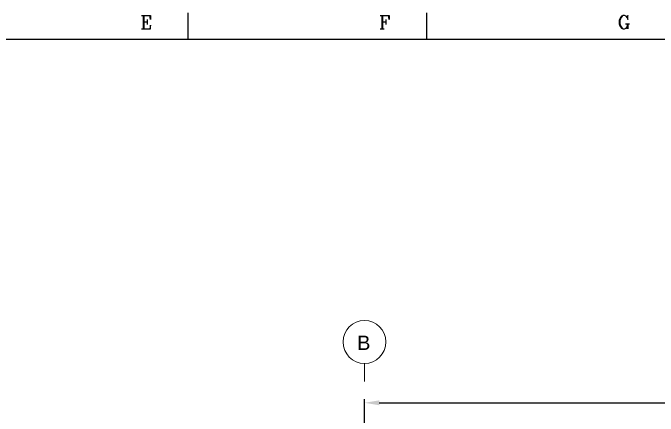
# Model space of a CAD drawing. Header units: millimetres. Extents: x 66027 to 360317, y -114806 to -64032.
# Drawn here: x 307080 to 317607, y -71542 to -64969 of the extents above; entities that cross this region are included whole.
import ezdxf
from ezdxf.enums import TextEntityAlignment as Align

# ---------------------------------------------------------------- set-up
doc = ezdxf.new("R2010")
doc.units = ezdxf.units.MM
doc.header["$LTSCALE"] = 140
doc.layers.get('Defpoints').update_dxf_attribs({"color": 175})
for name, color, linetype in [('1', 7, 'Continuous'), ('C_BLOCK', 7, 'Continuous'), ('DIM-SCALE', 7, 'Continuous'), ('TAN-TIT', 30, 'Continuous')]:
    doc.layers.add(name, color=color, linetype=linetype)
doc.styles.add('Arial', font='arial.ttf')
doc.styles.add('COM', font='COMPLEX', dxfattribs={"height": 5})
doc.dimstyles.new('일반도면_0050', dxfattribs={"dimtxt": 200, "dimasz": 200, "dimexe": 50, "dimexo": 250, "dimgap": 75, "dimtad": 1, "dimdec": 0, "dimzin": 0, "dimdsep": 46, "dimtxsty": 'Arial', "dimcen": -250, "dimclrd": 7, "dimclre": 7, "dimclrt": 2, "dimadec": 0, "dimazin": 0, "dimtfac": 1, "dimtdec": 0, "dimtix": 1, "dimtmove": 2, "dimatfit": 3, "dimfxl": 1, "dimtolj": 1, "dimtzin": 0, "dimarcsym": 0})

# ---------------------------------------------------------------- blocks, each defined once
blk = doc.blocks.new('BORDER')
at = {"layer": 'TAN-TIT'}
for p, q in [((69870, 164680), (69870, 166122)), ((82848, 164680), (82848, 166122)), ((232823, 164680), (4977, 164680))]:
    blk.add_line(p, q, dxfattribs=at)
at = {"layer": 'TAN-TIT', "style": 'COM'}
for s, p in [('E', (67274, 165257)), ('F', (80253, 165257)), ('G', (93231, 165257))]:
    blk.add_text(s, height=721, dxfattribs=at).set_placement(p)
blk = doc.blocks.new('*D189')
at = {"layer": 'Defpoints', "color": 0}
for p in [(327816, -71325), (327816, -73347), (312816, -73947)]:
    blk.add_point(p, dxfattribs=at)
at = {"layer": 'DIM-SCALE', "color": 7, "lineweight": -2}
for p, q in [((312816, -73647), (312816, -71265)), ((327816, -73047), (327816, -71265)), ((313056, -71325), (327576, -71325))]:
    blk.add_line(p, q, dxfattribs=at)
at = {"layer": 'DIM-SCALE', "color": 7}
for points in [[(313056, -71285), (313056, -71365), (312816, -71325)], [(327576, -71285), (327576, -71365), (327816, -71325)]]:
    blk.add_solid(points, dxfattribs=at)
at = {"layer": 'DIM-SCALE', "color": 2, "insert": (320316, -71113), "char_height": 240, "attachment_point": 5, "style": 'Arial'}
blk.add_mtext('\\A1;15000', dxfattribs=at)

msp = doc.modelspace()

# ---------------------------------------------------------------- linework, layer by layer
at = {"layer": 'C_BLOCK', "lineweight": 0}
msp.add_line((312816.2, -70683.8), (312816.2, -70975.5), dxfattribs=at)
msp.add_circle((312816.2, -70333.8), 350, dxfattribs=at)

# ---------------------------------------------------------------- block references
at = {"layer": '1', "xscale": 0.3, "yscale": 0.3, "zscale": 0.3}
msp.add_blockref('BORDER', (288976.7, -114805.6), dxfattribs=at)

# ---------------------------------------------------------------- texts
at = {"layer": 'C_BLOCK', "color": 2, "linetype": 'Continuous', "lineweight": 13, "style": 'Arial'}
msp.add_text('B', height=233.3, dxfattribs=at).set_placement((312804.7, -70346.8), align=Align.MIDDLE_CENTER)

# ---------------------------------------------------------------- dimensions: what is measured, and where the dimension line sits
at = {"layer": 'DIM-SCALE'}
dim = msp.add_linear_dim(base=(327816.2, -71325.3), p1=(312816.2, -73946.7), p2=(327816.2, -73346.7), dimstyle='일반도면_0050', override={"dimscale": 1.2}, dxfattribs=at)
dim.commit()
dim.dimension.update_dxf_attribs({"geometry": '*D189', "text_midpoint": (320316.2, -71112.8)})

doc.saveas('drawing.dxf')
